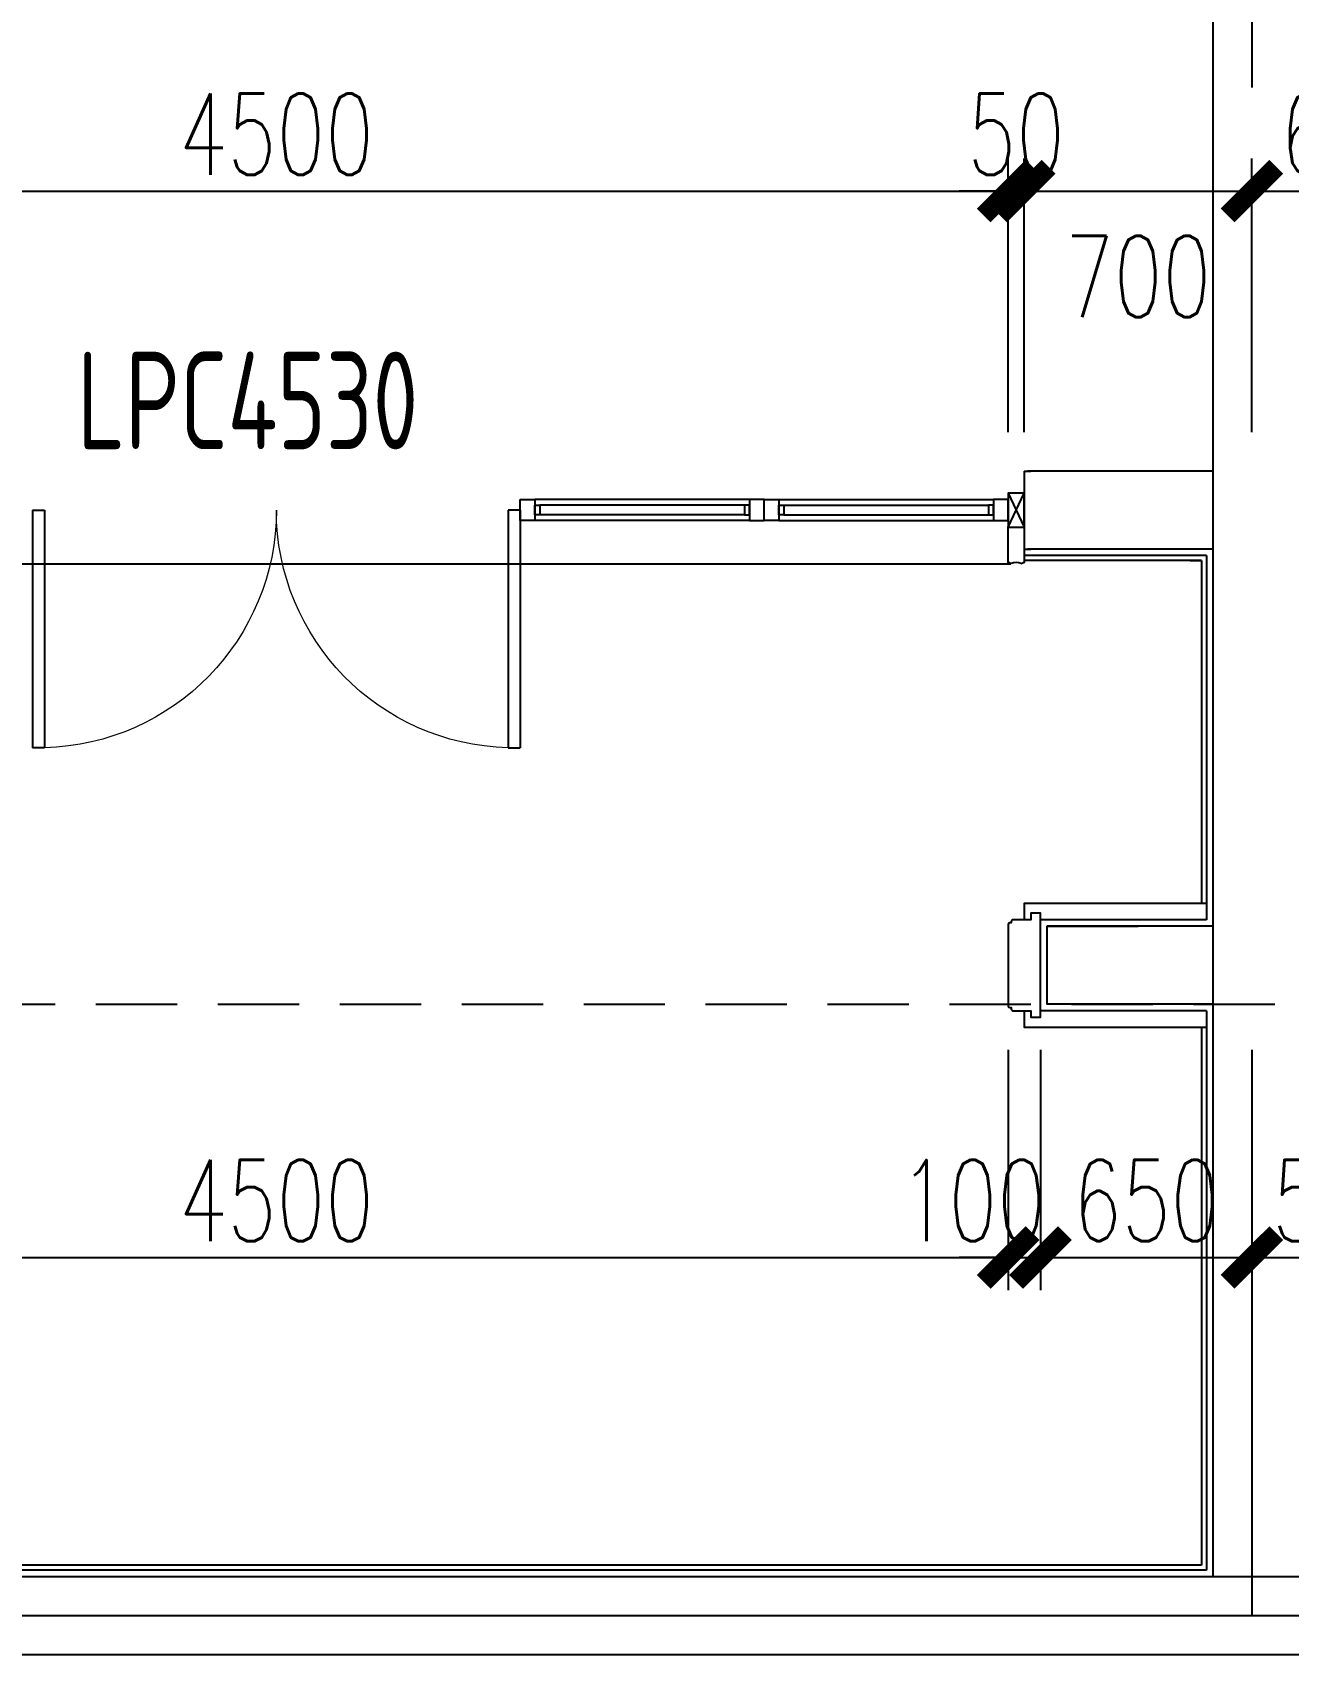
# Model space of a CAD drawing. Extents: x 296441 to 853063, y 459050 to 1117990.
# Drawn here: x 823473 to 827336, y 866711 to 871700 of the extents above; entities that cross this region are included whole.
import ezdxf

# ---------------------------------------------------------------- set-up
doc = ezdxf.new("R2010")
doc.units = 0
doc.header["$LTSCALE"] = 1000
doc.linetypes.add('20-GRID$0$CENTER2', pattern=[28.575, 19.05, -3.175, 3.175, -3.175])
doc.linetypes.add('BSMT-PLAN-BS01$0$$0$HIDDEN', pattern=[0.375, 0.25, -0.125])
for name, color, linetype in [('20-GRID$0$G-GRID', 8, '20-GRID$0$CENTER2'), ('BSMT-PLAN-BS01$0$A-WALL', 1, 'Continuous'), ('DZ-PLAN-MAIN-FL01$0$A-WIND-IDEN', 33, 'Continuous'), ('E1-BS01-18-19$0$A-OVLK', 140, 'Continuous'), ('E1-BS01-18-19$0$A-WALL', 1, 'Continuous'), ('E1-BS01-18-19$0$A-WALL-FNSH', 6, 'Continuous'), ('E1-BS01-18-19$0$G-XREF', 2, 'Continuous'), ('E1-BS01-20$0$A-DOOR', 4, 'Continuous'), ('E1-BS01-20$0$A-FLOR', 23, 'Continuous'), ('E1-BS01-20$0$A-OVLK', 140, 'Continuous'), ('E1-BS01-20$0$A-SECT-WIND', 155, 'Continuous'), ('E1-BS01-20$0$A-SECT-WOOD', 17, 'Continuous'), ('E1-BS01-20$0$A-WALL', 1, 'Continuous'), ('E1-BS01-20$0$A-WALL-FNSH', 6, 'Continuous'), ('E1-BS01-20$0$G-XREF', 2, 'Continuous'), ('G-BS01-20$0$A-OVLK', 140, 'Continuous'), ('G-BS01-20$0$A-WALL-FNSH', 6, 'Continuous'), ('G-XREF', 2, 'Continuous'), ('menchuangtao1$0$A-DETL-STONE', 42, 'Continuous'), ('menchuangtao1$0$A-WALL', 1, 'Continuous'), ('menchuangtao1$0$A_CUR_FRAME', 112, 'Continuous'), ('mentao100$0$A-SECT-FNSH', 6, 'Continuous'), ('mentao100$0$A-SECT-STONE', 42, 'Continuous'), ('mentao100$0$A-WALL', 1, 'Continuous'), ('ZT0_默认图层-----PM、LM、DY、JD', 7, 'Continuous'), ('ZT1_Dim---标注---PM、LM、DY、JD', 252, 'Continuous')]:
    doc.layers.add(name, color=color, linetype=linetype)
doc.styles.get("Standard").update_dxf_attribs({"font": 'gbenor.shx', "bigfont": 'gbcbig.shx'})
doc.styles.add('ZT-DIMSTYLE', font='ROMANS.shx', dxfattribs={"width": 0.7, "bigfont": 'CHINESE.shx'})
doc.dimstyles.new('ZT-DIM100', dxfattribs={"dimscale": 100, "dimtxt": 2.5, "dimasz": 1.5, "dimexe": 1, "dimexo": 1, "dimgap": 0.5, "dimtad": 1, "dimdec": 0, "dimdsep": 46, "dimtxsty": 'ZT-DIMSTYLE', "dimblk": 'ARCHTICK', "dimcen": 2.5, "dimclrd": 175, "dimclre": 175, "dimclrt": 7, "dimazin": 2, "dimtfac": 1, "dimtix": 1, "dimtmove": 2, "dimatfit": 3, "dimfxl": 0, "dimarcsym": 0})

# ---------------------------------------------------------------- blocks, each defined once
blk = doc.blocks.new('E1-BS01-20$0$B-PLAN-FL01$0$$DorLib2D$00000002')
for p, q in [((-0.5, 0), (-0.5, 0.4875)), ((-0.475, 0.4875), (-0.5, 0.4875)), ((-0.475, 0), (-0.475, 0.4875)), ((0.475, 0), (0.475, 0.4875)), ((0.475, 0.4875), (0.5, 0.4875)), ((0.5, 0), (0.5, 0.4875)), ((-0.5, 0), (-0.475, 0)), ((0.5, 0), (0.475, 0))]:
    blk.add_line(p, q)
at = {"lineweight": 13}
for centre, start, end in [((-0.4875, 0), 0, 88.5307), ((0.4875, 0), 91.4693, 180)]:
    blk.add_arc(centre, 0.4875, start, end, dxfattribs=at)
blk = doc.blocks.new('E1-BS01-20$0$750----DDDD')
at = {"layer": 'E1-BS01-20$0$A-SECT-WIND'}
for p, q in [((45, 32.5), (705, 32.5)), ((60, 15), (690, 15)), ((45, -32.5), (705, -32.5)), ((60, -15), (690, -15))]:
    blk.add_line(p, q, dxfattribs=at)
at = {"layer": 'E1-BS01-20$0$A-SECT-WOOD'}
for points in [[(0, 32.5), (45, 32.5), (45, -32.5), (0, -32.5)], [(60, 15), (60, -15), (45, -15), (45, 15)], [(690, 15), (690, -15), (705, -15), (705, 15)], [(750, 32.5), (705, 32.5), (705, -32.5), (750, -32.5)]]:
    blk.add_lwpolyline(points, close=True, dxfattribs=at)
blk = doc.blocks.new('menchuangtao1')
at = {"layer": 'menchuangtao1$0$A-DETL-STONE'}
blk.add_lwpolyline([(-10, -52.5), (-10, -159.2, -0.471625), (-15, -162.1, -0.528396), (-19.5, -164.7, 0.241692), (-50.5, -164.7, -0.528396), (-55, -162.1, -0.471625), (-60, -159.2), (-60, -52.5)], format="xyb", close=True, dxfattribs=at)
at = {"layer": 'menchuangtao1$0$A-WALL'}
for p, q in [((-10, 120), (-10, -120)), ((-10, 120), (10, 120)), ((-10, -120), (10, -120))]:
    blk.add_line(p, q, dxfattribs=at)
at = {"layer": 'menchuangtao1$0$A_CUR_FRAME'}
for p, q in [((-60, -52.5), (-10, 52.5)), ((-60, 52.5), (-10, -52.5))]:
    blk.add_line(p, q, dxfattribs=at)
blk.add_lwpolyline([(-10, -52.5), (-10, 52.5), (-60, 52.5), (-60, -52.5)], close=True, dxfattribs=at)
blk = doc.blocks.new('YQ121111477')
at = {"layer": '20-GRID$0$G-GRID'}
for p, q in [((59100, 31320.2), (59100, 1220.2)), ((-4674.1, 1220.2), (82140, 1220.2))]:
    blk.add_line(p, q, dxfattribs=at)
at = {"layer": 'BSMT-PLAN-BS01$0$A-WALL', "color": 1}
for p, q in [((58980, 4800.2, 0.5), (58980, 3700.2, 0.5)), ((58980, 3700.2, -1.2), (58980, 1340.2, -0.9))]:
    blk.add_line(p, q, dxfattribs=at)
at = {"layer": 'BSMT-PLAN-BS01$0$A-WALL', "color": 5, "linetype": 'BSMT-PLAN-BS01$0$$0$HIDDEN'}
blk.add_line((9420, 3100.2, -0.4), (68580, 3100.2, -0.4), dxfattribs=at)
at = {"layer": 'BSMT-PLAN-BS01$0$A-WALL', "color": 1, "elevation": -1.1}
for points in [[(9420, 1340.2), (68580, 1340.2)], [(9180, 1100.2), (68820, 1100.2)]]:
    blk.add_lwpolyline(points, dxfattribs=at)
at = {"layer": 'E1-BS01-20$0$A-FLOR'}
blk.add_line((53841, 4455.2, 0), (58359, 4455.2, 0), dxfattribs=at)
at = {"layer": 'E1-BS01-20$0$A-OVLK'}
blk.add_line((58945, 4465.2, 0), (58400, 4465.2, 0), dxfattribs=at)
at = {"layer": 'E1-BS01-20$0$A-WALL'}
for p, q in [((58980, 15840.2, 0), (58980, 4740.2, 0)), ((58980, 4740.2, 0), (58410, 4740.2, 0)), ((58980, 4500.2, 0), (58410, 4500.2, 0)), ((58980, 4500.2, 0), (58980, 2679.7, 0))]:
    blk.add_line(p, q, dxfattribs=at)
at = {"layer": 'E1-BS01-20$0$A-WALL-FNSH'}
blk.add_line((58960, 4480.2, 0), (58400, 4480.2, 0), dxfattribs=at)
at = {"xscale": -1}
blk.add_blockref('E1-BS01-20$0$750----DDDD', (57600, 4620.2, 0), dxfattribs=at)
blk.add_blockref('E1-BS01-20$0$750----DDDD', (57600, 4620.2, 0))
at = {"layer": 'E1-BS01-20$0$A-DOOR', "xscale": -1500, "yscale": 1500, "zscale": 1500, "rotation": 180}
blk.add_blockref('E1-BS01-20$0$B-PLAN-FL01$0$$DorLib2D$00000002', (56100, 4620.2, 0), dxfattribs=at)
at = {"layer": 'E1-BS01-20$0$G-XREF'}
blk.add_blockref('menchuangtao1', (58410, 4620.2, 0), dxfattribs=at)
blk = doc.blocks.new('mentao100')
at = {"layer": 'mentao100$0$A-SECT-FNSH'}
for p, q in [((-280, 140), (20, 140)), ((-280, -140), (20, -140))]:
    blk.add_line(p, q, dxfattribs=at)
at = {"layer": 'mentao100$0$A-SECT-STONE', "ltscale": 0.1}
blk.add_lwpolyline([(20, 140), (20, 160), (50, 160), (50, 140), (105, 140, -0.414214), (110, 135), (110, 130), (115, 130, -0.414165), (120, 125), (120, 97.7), (120, -125, -0.414165), (115, -130), (110, -130), (110, -135, -0.414214), (105, -140), (50, -140), (50, -160), (20, -160), (20, -140)], format="xyb", close=True, dxfattribs=at)
at = {"layer": 'mentao100$0$A-WALL'}
blk.add_lwpolyline([(-280, -120), (0, -120), (0, 120), (-280, 120)], dxfattribs=at)
blk = doc.blocks.new('YQ1230160300')
at = {"layer": 'E1-BS01-18-19$0$A-OVLK'}
for points, elevation in [([(20, 2070), (580, 2070), (580, 2020)], 0), ([(6505, 2020), (6505, 2070), (5180.1, 2070), (5180.1, 2020)], 1.1), ([(9340, 2070), (8855.1, 2070), (8855.1, 2020)], 1.1), ([(580, 1740), (580, 1690), (20, 1690)], 0), ([(5180.1, 1740), (5180.1, 1690), (6505, 1690), (6505, 1740)], 1.1), ([(8855.1, 1740), (8855.1, 1690), (9340, 1690)], 1.1)]:
    blk.add_lwpolyline(points, dxfattribs=dict(at, elevation=elevation))
at = {"layer": 'E1-BS01-18-19$0$A-WALL'}
for p, q in [((0, 2000, 0), (510, 2000, 1.1)), ((5250.1, 2000, 1.1), (6435, 2000, 1.1)), ((9360, 2000, 0), (8925.1, 2000, 1.1)), ((0, 1760, 0), (510, 1760, 1.1)), ((5250.1, 1760, 1.1), (6435, 1760, 1.1)), ((9360, 1760, 0), (8925.1, 1760, 1.1))]:
    blk.add_line(p, q, dxfattribs=at)
at = {"layer": 'E1-BS01-18-19$0$A-WALL-FNSH'}
for p, q in [((20, 3140, 0), (20, 2020, 0)), ((20, 2020, 0), (530, 2020, 1.1)), ((5230.1, 2020, 1.1), (6455, 2020, 1.1)), ((9340, 2020, 0), (8905.1, 2020, 1.1)), ((20, 1740, 0), (530, 1740, 1.1)), ((20, 1740), (20, 20)), ((5230.1, 1740, 1.1), (6455, 1740, 1.1)), ((9340, 1740, 0), (8905.1, 1740, 1.1)), ((9340, 1740, 0), (9340, 20, -1.1)), ((20, 20, -1), (9340, 20, -1.1))]:
    blk.add_line(p, q, dxfattribs=at)
at = {"layer": 'G-BS01-20$0$A-OVLK'}
for p, q in [((35, 3125, 0), (35, 2070, 0)), ((70, 3125, 0), (35, 3125, 0)), ((9325, 3125, 0), (9325, 2070, 0)), ((35, 1690), (35, 35)), ((9325, 1690, 0), (9325, 35, -1.1)), ((35, 35, -1), (9325, 35, -1.1))]:
    blk.add_line(p, q, dxfattribs=at)
at = {"layer": 'G-BS01-20$0$A-WALL-FNSH'}
blk.add_line((9340, 3140, 0), (9340, 2020, 0), dxfattribs=at)
at = {"layer": 'E1-BS01-18-19$0$G-XREF'}
for p in [(510, 1880, 1.1), (6435, 1880, 1.1)]:
    blk.add_blockref('mentao100', p, dxfattribs=at)
at = {"layer": 'E1-BS01-18-19$0$G-XREF', "extrusion": (0, 0, -1), "zscale": -1}
blk.add_blockref('mentao100', (-5250.1, 1880, -1.1), dxfattribs=at)
at = {"layer": 'E1-BS01-18-19$0$G-XREF', "xscale": -1}
blk.add_blockref('mentao100', (8925.1, 1880, 1.1), dxfattribs=at)
blk = doc.blocks.new('_ArchTick')
at = {"color": 0, "linetype": 'ByBlock', "const_width": 0.4}
blk.add_lwpolyline([(-0.5, -0.5), (0.5, 0.5)], dxfattribs=at)
blk = doc.blocks.new('*D1656')
at = {"layer": 'Defpoints', "color": 0, "ltscale": 1000, "transparency": 16777216}
for p in [(49874.9, 861), (49250, 20), (49874.9, 20)]:
    blk.add_point(p, dxfattribs=at)
at = {"layer": 'ZT1_Dim---标注---PM、LM、DY、JD', "color": 175, "linetype": 'ByBlock', "lineweight": -2, "ltscale": 1000, "transparency": 16777216}
for p, q in [((49250, 120), (49250, 961)), ((49874.9, 120), (49874.9, 961)), ((49250, 861), (49874.9, 861))]:
    blk.add_line(p, q, dxfattribs=at)
at = {"layer": 'ZT1_Dim---标注---PM、LM、DY、JD', "color": 175, "lineweight": -2, "ltscale": 1000, "transparency": 16777216, "xscale": 150, "yscale": 150, "zscale": 150, "rotation": 180}
blk.add_blockref('_ArchTick', (49250, 861), dxfattribs=at)
at = {"layer": 'ZT1_Dim---标注---PM、LM、DY、JD', "color": 175, "lineweight": -2, "ltscale": 1000, "transparency": 16777216, "xscale": 150, "yscale": 150, "zscale": 150}
blk.add_blockref('_ArchTick', (49874.9, 861), dxfattribs=at)
at = {"layer": 'ZT1_Dim---标注---PM、LM、DY、JD', "color": 7, "ltscale": 1000, "transparency": 16777216, "insert": (49562.5, 1036), "char_height": 250, "attachment_point": 5, "style": 'ZT-DIMSTYLE'}
blk.add_mtext('625', dxfattribs=at)
blk = doc.blocks.new('*D1657')
at = {"layer": 'Defpoints', "color": 0, "ltscale": 1000, "transparency": 16777216}
for p in [(49250, 861), (48550, 20), (49250, 20)]:
    blk.add_point(p, dxfattribs=at)
at = {"layer": 'ZT1_Dim---标注---PM、LM、DY、JD', "color": 175, "linetype": 'ByBlock', "lineweight": -2, "ltscale": 1000, "transparency": 16777216}
for p, q in [((48550, 120), (48550, 961)), ((49250, 120), (49250, 961)), ((48550, 861), (49250, 861))]:
    blk.add_line(p, q, dxfattribs=at)
at = {"layer": 'ZT1_Dim---标注---PM、LM、DY、JD', "color": 175, "lineweight": -2, "ltscale": 1000, "transparency": 16777216, "xscale": 150, "yscale": 150, "zscale": 150, "rotation": 180}
blk.add_blockref('_ArchTick', (48550, 861), dxfattribs=at)
at = {"layer": 'ZT1_Dim---标注---PM、LM、DY、JD', "color": 175, "lineweight": -2, "ltscale": 1000, "transparency": 16777216, "xscale": 150, "yscale": 150, "zscale": 150}
blk.add_blockref('_ArchTick', (49250, 861), dxfattribs=at)
at = {"layer": 'ZT1_Dim---标注---PM、LM、DY、JD', "color": 7, "ltscale": 1000, "transparency": 16777216, "insert": (48900, 598.5), "char_height": 250, "attachment_point": 5, "style": 'ZT-DIMSTYLE'}
blk.add_mtext('700', dxfattribs=at)
blk = doc.blocks.new('*D1658')
at = {"layer": 'Defpoints', "color": 0, "ltscale": 1000, "transparency": 16777216}
for p in [(48550, 861), (48500, 20), (48550, 20)]:
    blk.add_point(p, dxfattribs=at)
at = {"layer": 'ZT1_Dim---标注---PM、LM、DY、JD', "color": 175, "linetype": 'ByBlock', "lineweight": -2, "ltscale": 1000, "transparency": 16777216}
for p, q in [((48500, 120), (48500, 961)), ((48550, 120), (48550, 961)), ((48500, 861), (48350, 861)), ((48500, 861), (48550, 861)), ((48550, 861), (48700, 861))]:
    blk.add_line(p, q, dxfattribs=at)
at = {"layer": 'ZT1_Dim---标注---PM、LM、DY、JD', "color": 175, "lineweight": -2, "ltscale": 1000, "transparency": 16777216, "xscale": 150, "yscale": 150, "zscale": 150}
blk.add_blockref('_ArchTick', (48500, 861), dxfattribs=at)
at = {"layer": 'ZT1_Dim---标注---PM、LM、DY、JD', "color": 175, "lineweight": -2, "ltscale": 1000, "transparency": 16777216, "xscale": 150, "yscale": 150, "zscale": 150, "rotation": 180}
blk.add_blockref('_ArchTick', (48550, 861), dxfattribs=at)
at = {"layer": 'ZT1_Dim---标注---PM、LM、DY、JD', "color": 7, "ltscale": 1000, "transparency": 16777216, "insert": (48525, 1036), "char_height": 250, "attachment_point": 5, "style": 'ZT-DIMSTYLE'}
blk.add_mtext('50', dxfattribs=at)
blk = doc.blocks.new('*D1659')
at = {"layer": 'Defpoints', "color": 0, "ltscale": 1000, "transparency": 16777216}
for p in [(48500, 861), (43999.9, 20), (48500, 20)]:
    blk.add_point(p, dxfattribs=at)
at = {"layer": 'ZT1_Dim---标注---PM、LM、DY、JD', "color": 175, "linetype": 'ByBlock', "lineweight": -2, "ltscale": 1000, "transparency": 16777216}
for p, q in [((43999.9, 120), (43999.9, 961)), ((48500, 120), (48500, 961)), ((43999.9, 861), (48500, 861))]:
    blk.add_line(p, q, dxfattribs=at)
at = {"layer": 'ZT1_Dim---标注---PM、LM、DY、JD', "color": 175, "lineweight": -2, "ltscale": 1000, "transparency": 16777216, "xscale": 150, "yscale": 150, "zscale": 150, "rotation": 180}
blk.add_blockref('_ArchTick', (43999.9, 861), dxfattribs=at)
at = {"layer": 'ZT1_Dim---标注---PM、LM、DY、JD', "color": 175, "lineweight": -2, "ltscale": 1000, "transparency": 16777216, "xscale": 150, "yscale": 150, "zscale": 150}
blk.add_blockref('_ArchTick', (48500, 861), dxfattribs=at)
at = {"layer": 'ZT1_Dim---标注---PM、LM、DY、JD', "color": 7, "ltscale": 1000, "transparency": 16777216, "insert": (46250, 1036), "char_height": 250, "attachment_point": 5, "style": 'ZT-DIMSTYLE'}
blk.add_mtext('4500', dxfattribs=at)
blk = doc.blocks.new('*D1522')
at = {"layer": 'Defpoints', "color": 0, "ltscale": 1000, "transparency": 16777216}
for p in [(827223.1, 868670.6), (827798, 868670.6), (827798, 867931.8)]:
    blk.add_point(p, dxfattribs=at)
at = {"layer": 'ZT1_Dim---标注---PM、LM、DY、JD', "color": 175, "linetype": 'ByBlock', "lineweight": -2, "ltscale": 1000, "transparency": 16777216}
for p, q in [((827223.1, 868570.6), (827223.1, 867831.8)), ((827798, 868570.6), (827798, 867831.8))]:
    blk.add_line(p, q, dxfattribs=at)
at = {"layer": 'ZT1_Dim---标注---PM、LM、DY、JD', "color": 175, "lineweight": -2, "ltscale": 1000, "transparency": 16777216}
blk.add_line((827223.1, 867931.8), (827798, 867931.8), dxfattribs=at)
at = {"layer": 'ZT1_Dim---标注---PM、LM、DY、JD', "color": 175, "lineweight": -2, "ltscale": 1000, "transparency": 16777216, "xscale": 150, "yscale": 150, "zscale": 150, "rotation": 180}
blk.add_blockref('_ArchTick', (827223.1, 867931.8), dxfattribs=at)
at = {"layer": 'ZT1_Dim---标注---PM、LM、DY、JD', "color": 175, "lineweight": -2, "ltscale": 1000, "transparency": 16777216, "xscale": 150, "yscale": 150, "zscale": 150}
blk.add_blockref('_ArchTick', (827798, 867931.8), dxfattribs=at)
at = {"layer": 'ZT1_Dim---标注---PM、LM、DY、JD', "color": 7, "ltscale": 1000, "transparency": 16777216, "insert": (827510.6, 868106.8), "char_height": 250, "attachment_point": 5, "style": 'ZT-DIMSTYLE'}
blk.add_mtext('575', dxfattribs=at)
blk = doc.blocks.new('*D1523')
at = {"layer": 'Defpoints', "color": 0, "ltscale": 1000, "transparency": 16777216}
for p in [(826573.1, 868670.6), (827223.1, 868670.6), (827223.1, 867931.8)]:
    blk.add_point(p, dxfattribs=at)
at = {"layer": 'ZT1_Dim---标注---PM、LM、DY、JD', "color": 175, "linetype": 'ByBlock', "lineweight": -2, "ltscale": 1000, "transparency": 16777216}
for p, q in [((826573.1, 868570.6), (826573.1, 867831.8)), ((827223.1, 868570.6), (827223.1, 867831.8))]:
    blk.add_line(p, q, dxfattribs=at)
at = {"layer": 'ZT1_Dim---标注---PM、LM、DY、JD', "color": 175, "lineweight": -2, "ltscale": 1000, "transparency": 16777216}
blk.add_line((826573.1, 867931.8), (827223.1, 867931.8), dxfattribs=at)
at = {"layer": 'ZT1_Dim---标注---PM、LM、DY、JD', "color": 175, "lineweight": -2, "ltscale": 1000, "transparency": 16777216, "xscale": 150, "yscale": 150, "zscale": 150, "rotation": 180}
blk.add_blockref('_ArchTick', (826573.1, 867931.8), dxfattribs=at)
at = {"layer": 'ZT1_Dim---标注---PM、LM、DY、JD', "color": 175, "lineweight": -2, "ltscale": 1000, "transparency": 16777216, "xscale": 150, "yscale": 150, "zscale": 150}
blk.add_blockref('_ArchTick', (827223.1, 867931.8), dxfattribs=at)
at = {"layer": 'ZT1_Dim---标注---PM、LM、DY、JD', "color": 7, "ltscale": 1000, "transparency": 16777216, "insert": (826898.1, 868106.8), "char_height": 250, "attachment_point": 5, "style": 'ZT-DIMSTYLE'}
blk.add_mtext('650', dxfattribs=at)
blk = doc.blocks.new('*D1524')
at = {"layer": 'Defpoints', "color": 0, "ltscale": 1000, "transparency": 16777216}
for p in [(826473.1, 868670.6), (826573.1, 868670.6), (826573.1, 867931.8)]:
    blk.add_point(p, dxfattribs=at)
at = {"layer": 'ZT1_Dim---标注---PM、LM、DY、JD', "color": 175, "linetype": 'ByBlock', "lineweight": -2, "ltscale": 1000, "transparency": 16777216}
for p, q in [((826473.1, 868570.6), (826473.1, 867831.8)), ((826573.1, 868570.6), (826573.1, 867831.8))]:
    blk.add_line(p, q, dxfattribs=at)
at = {"layer": 'ZT1_Dim---标注---PM、LM、DY、JD', "color": 175, "lineweight": -2, "ltscale": 1000, "transparency": 16777216}
for p, q in [((826473.1, 867931.8), (826323.1, 867931.8)), ((826473.1, 867931.8), (826573.1, 867931.8)), ((826573.1, 867931.8), (826723.1, 867931.8))]:
    blk.add_line(p, q, dxfattribs=at)
at = {"layer": 'ZT1_Dim---标注---PM、LM、DY、JD', "color": 175, "lineweight": -2, "ltscale": 1000, "transparency": 16777216, "xscale": 150, "yscale": 150, "zscale": 150}
blk.add_blockref('_ArchTick', (826473.1, 867931.8), dxfattribs=at)
at = {"layer": 'ZT1_Dim---标注---PM、LM、DY、JD', "color": 175, "lineweight": -2, "ltscale": 1000, "transparency": 16777216, "xscale": 150, "yscale": 150, "zscale": 150, "rotation": 180}
blk.add_blockref('_ArchTick', (826573.1, 867931.8), dxfattribs=at)
at = {"layer": 'ZT1_Dim---标注---PM、LM、DY、JD', "color": 7, "ltscale": 1000, "transparency": 16777216, "insert": (826364.8, 868106.8), "char_height": 250, "attachment_point": 5, "style": 'ZT-DIMSTYLE'}
blk.add_mtext('100', dxfattribs=at)
blk = doc.blocks.new('*D1525')
at = {"layer": 'Defpoints', "color": 0, "ltscale": 1000, "transparency": 16777216}
for p in [(821973, 868670.6), (826473.1, 868670.6), (826473.1, 867931.8)]:
    blk.add_point(p, dxfattribs=at)
at = {"layer": 'ZT1_Dim---标注---PM、LM、DY、JD', "color": 175, "linetype": 'ByBlock', "lineweight": -2, "ltscale": 1000, "transparency": 16777216}
for p, q in [((821973, 868570.6), (821973, 867831.8)), ((826473.1, 868570.6), (826473.1, 867831.8))]:
    blk.add_line(p, q, dxfattribs=at)
at = {"layer": 'ZT1_Dim---标注---PM、LM、DY、JD', "color": 175, "lineweight": -2, "ltscale": 1000, "transparency": 16777216}
blk.add_line((821973, 867931.8), (826473.1, 867931.8), dxfattribs=at)
at = {"layer": 'ZT1_Dim---标注---PM、LM、DY、JD', "color": 175, "lineweight": -2, "ltscale": 1000, "transparency": 16777216, "xscale": 150, "yscale": 150, "zscale": 150, "rotation": 180}
blk.add_blockref('_ArchTick', (821973, 867931.8), dxfattribs=at)
at = {"layer": 'ZT1_Dim---标注---PM、LM、DY、JD', "color": 175, "lineweight": -2, "ltscale": 1000, "transparency": 16777216, "xscale": 150, "yscale": 150, "zscale": 150}
blk.add_blockref('_ArchTick', (826473.1, 867931.8), dxfattribs=at)
at = {"layer": 'ZT1_Dim---标注---PM、LM、DY、JD', "color": 7, "ltscale": 1000, "transparency": 16777216, "insert": (824223.1, 868106.8), "char_height": 250, "attachment_point": 5, "style": 'ZT-DIMSTYLE'}
blk.add_mtext('4500', dxfattribs=at)
blk = doc.blocks.new('20200213130928')
at = {"layer": 'ZT1_Dim---标注---PM、LM、DY、JD', "ltscale": 1000}
for base, p1, p2, picture, middle in [((48500, 861), (43999.9, 20), (48500, 20), '*D1659', (46250, 1036)), ((48550, 861), (48500, 20), (48550, 20), '*D1658', (48525, 1036)), ((49874.9, 861), (49250, 20), (49874.9, 20), '*D1656', (49562.5, 1036))]:
    dim = blk.add_linear_dim(base=base, p1=p1, p2=p2, dimstyle='ZT-DIM100', dxfattribs=at)
    dim.commit()
    dim.dimension.update_dxf_attribs({"geometry": picture, "text_midpoint": middle})
dim = blk.add_linear_dim(base=(49250, 861), p1=(48550, 20), p2=(49250, 20), dimstyle='ZT-DIM100', dxfattribs=at)
dim.commit()
dim.dimension.update_dxf_attribs({"geometry": '*D1657', "text_midpoint": (48900, 598.5), "dimtype": 128})

msp = doc.modelspace()

# ---------------------------------------------------------------- block references
at = {"xscale": -1}
msp.add_blockref('YQ1230160300', (827103.1, 866950.6, -1.1), dxfattribs=at)
at = {"layer": 'G-XREF'}
msp.add_blockref('YQ121111477', (768123.1, 865610.4), dxfattribs=at)
at = {"layer": 'ZT0_默认图层-----PM、LM、DY、JD', "ltscale": 5000}
msp.add_blockref('20200213130928', (777973.1, 870350.6, 0), dxfattribs=at)

# ---------------------------------------------------------------- texts
at = {"layer": 'DZ-PLAN-MAIN-FL01$0$A-WIND-IDEN', "color": 2, "width": 0.8}
msp.add_text('LPC4530', height=300, dxfattribs=at).set_placement((823610.5, 870417.6))

# ---------------------------------------------------------------- dimensions: what is measured, and where the dimension line sits
at = {"layer": 'ZT1_Dim---标注---PM、LM、DY、JD', "ltscale": 1000}
for base, p1, p2, picture, middle in [((826473.1, 867931.8), (821973, 868670.6), (826473.1, 868670.6), '*D1525', (824223.1, 868106.8)), ((827223.1, 867931.8), (826573.1, 868670.6), (827223.1, 868670.6), '*D1523', (826898.1, 868106.8)), ((827798, 867931.8), (827223.1, 868670.6), (827798, 868670.6), '*D1522', (827510.6, 868106.8))]:
    dim = msp.add_linear_dim(base=base, p1=p1, p2=p2, dimstyle='ZT-DIM100', override={"dimfxl": 200}, dxfattribs=at)
    dim.commit()
    dim.dimension.update_dxf_attribs({"geometry": picture, "text_midpoint": middle})
dim = msp.add_linear_dim(base=(826573.1, 867931.8), p1=(826473.1, 868670.6), p2=(826573.1, 868670.6), dimstyle='ZT-DIM100', override={"dimfxl": 200}, dxfattribs=at)
dim.commit()
dim.dimension.update_dxf_attribs({"geometry": '*D1524', "text_midpoint": (826364.8, 868106.8), "dimtype": 160})

doc.saveas('drawing.dxf')
